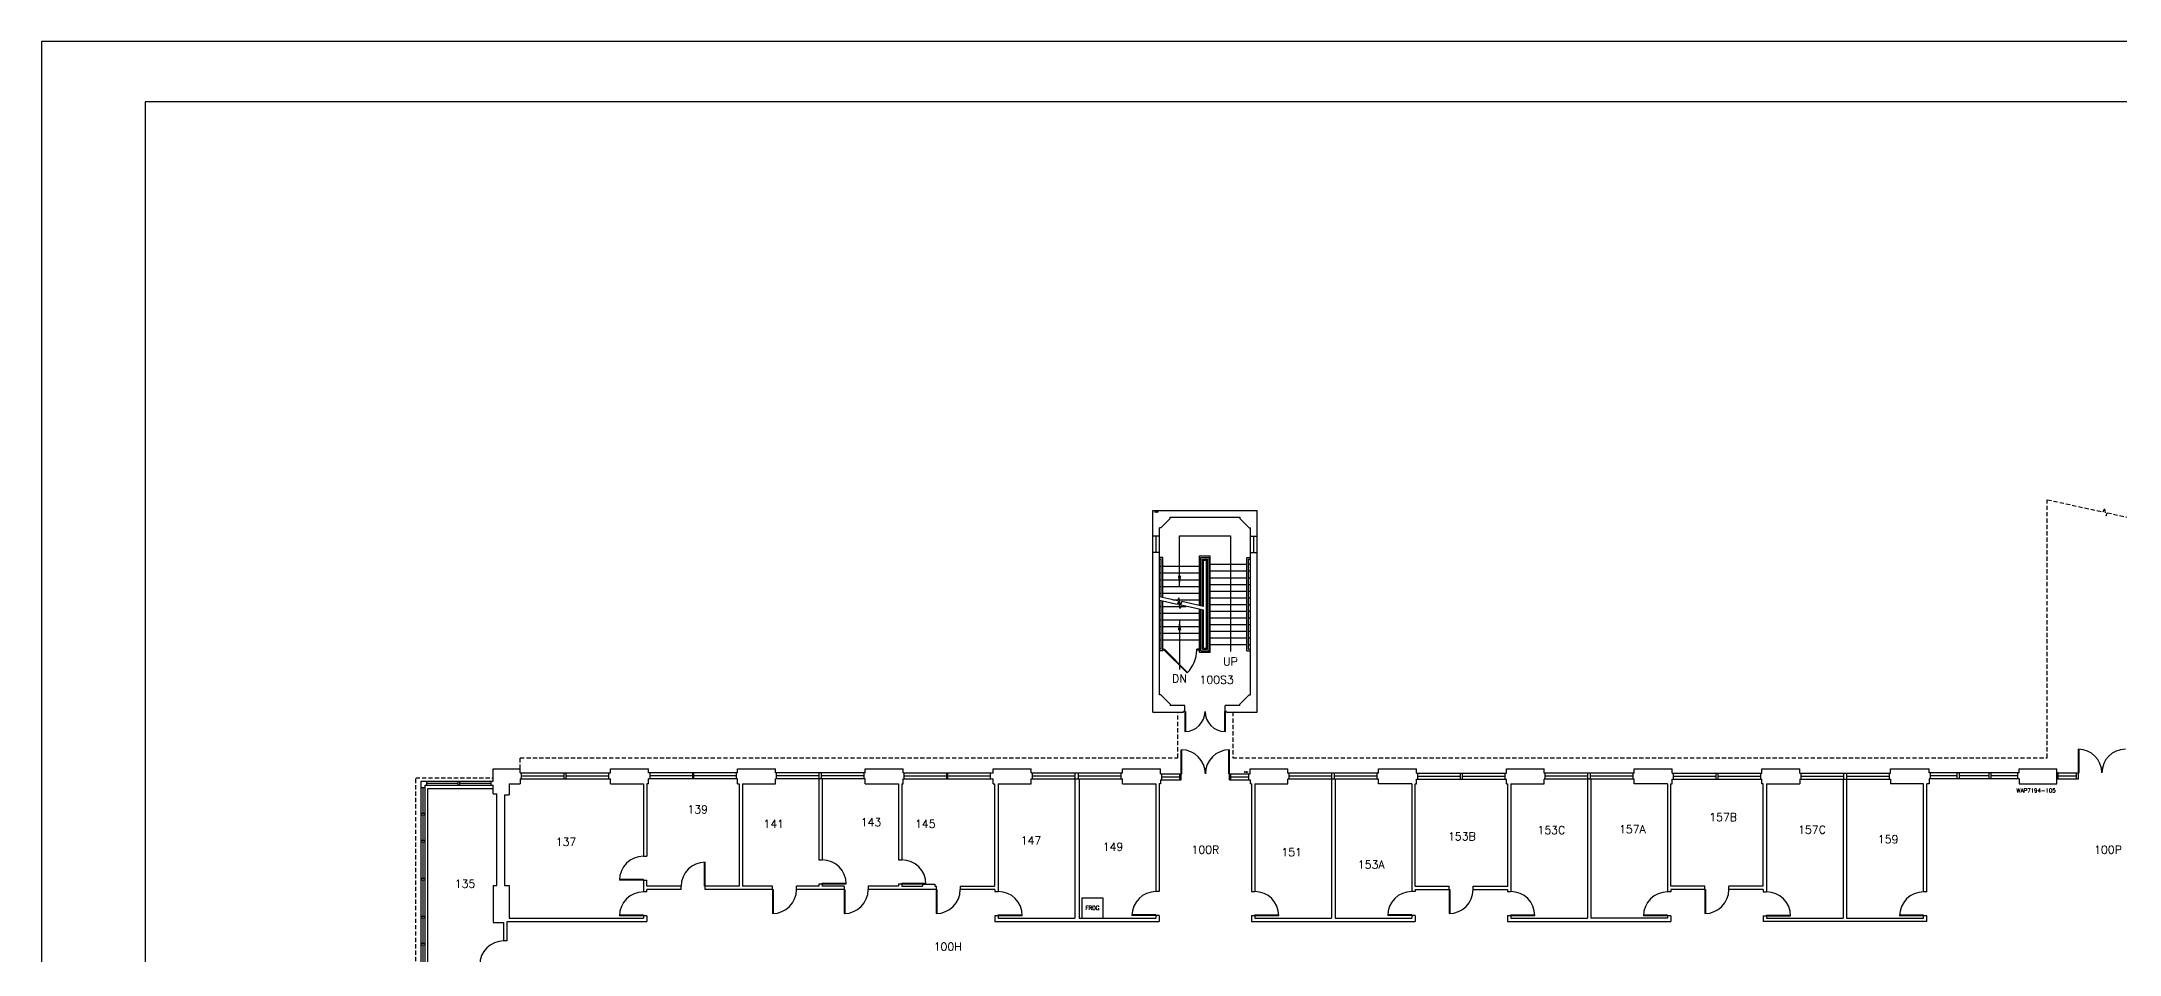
# Model space of a CAD drawing. Header units: inches. Extents: x -10292 to -5324, y 13582 to 17307.
# Drawn here: x -10292 to -7176, y 15939 to 17307 of the extents above; entities that cross this region are included whole.
import ezdxf
from ezdxf.enums import TextEntityAlignment as Align

# ---------------------------------------------------------------- set-up
doc = ezdxf.new("R2010")
doc.units = ezdxf.units.IN
doc.header["$MEASUREMENT"] = 0
doc.linetypes.add('HIDDEN', pattern=[9.525, 6.35, -3.175])
for name, color, linetype in [('A-ANNO-MTLB', 7, 'Continuous'), ('A-AREA-IDEN', 7, 'Continuous'), ('A-DOOR', 3, 'Continuous'), ('A-EQPM', 9, 'Continuous'), ('A-FLOR-HRAL', 4, 'Continuous'), ('A-FLOR-OVHD', 2, 'HIDDEN'), ('A-FLOR-STRS', 9, 'Continuous'), ('A-GLAZ', 5, 'Continuous'), ('A-WALL-FULL', 7, 'Continuous'), ('A-WALL-PRHT', 8, 'Continuous'), ('T-WIFI-WAPS', 8, 'Continuous')]:
    doc.layers.add(name, color=color, linetype=linetype)
doc.styles.get("Standard").update_dxf_attribs({"font": 'romans.shx', "height": 12})
doc.dimstyles.get("Standard").update_dxf_attribs({"dimtxt": 0.18, "dimasz": 0.18, "dimexe": 0.18, "dimexo": 0.0625, "dimgap": 0.09, "dimtad": 0, "dimtih": 1, "dimtoh": 1, "dimdec": 4, "dimzin": 0, "dimdsep": 46, "dimtxsty": 'Standard', "dimcen": 0.09, "dimadec": 0, "dimazin": 0, "dimtfac": 1, "dimtdec": 4, "dimtofl": 0, "dimtmove": 0, "dimatfit": 3, "dimfxl": 0, "dimtolj": 1, "dimtzin": 0, "dimarcsym": 0})

# ---------------------------------------------------------------- blocks, each defined once
blk = doc.blocks.new('A-ANNO-MTLB')
at = {"layer": 'A-ANNO-MTLB'}
for points in [[(5460.6, 4095.5), (0, 4095.5), (0, 0), (5460.6, 0)], [(170.6, 99.5), (5375.3, 99.5), (5375.3, 3995.9), (170.6, 3995.9)]]:
    blk.add_lwpolyline(points, close=True, dxfattribs=at)
for tag, height, p in [('SYSTEM', 56.9, (5218.6, 3186.2)), ('ADDRESS', 28.4, (5336.8, 3182.1)), ('SCALE', 28.4, (5250.6, 2258.1)), ('DATE', 28.4, (5337.2, 2251.5)), ('BLDG_ID', 28.4, (5342.9, 1750.3)), ('BLDG_NAME', 56.9, (5221.1, 1198.2)), ('FLOOR_ID', 28.4, (5342.9, 1187)), ('FLOOR_NAME', 28.4, (5338, 698.6))]:
    blk.add_attdef(tag, text='', height=height, rotation=90, dxfattribs=at).set_placement(p, align=Align.MIDDLE_CENTER)
blk.add_attdef('NUMBER', text='', height=51.8, dxfattribs=at).set_placement((5264.6, 215.3), align=Align.MIDDLE_CENTER)

msp = doc.modelspace()

# ---------------------------------------------------------------- linework, layer by layer
at = {"layer": 'A-DOOR'}
for p, q in [((-8577.3, 16303.3), (-8577.3, 16273.3)), ((-8577.3, 16303.3), (-8576.3, 16303.3)), ((-8576.3, 16303.3), (-8576.3, 16273.3)), ((-8517.3, 16303.3), (-8518.3, 16303.3)), ((-8518.3, 16303.3), (-8518.3, 16273.3)), ((-8517.3, 16303.3), (-8517.3, 16273.3)), ((-8582.8, 16209.8), (-8582.8, 16245.8)), ((-8581.8, 16209.8), (-8581.8, 16245.8)), ((-8511.8, 16209.8), (-8511.8, 16245.8)), ((-8510.8, 16209.8), (-8510.8, 16245.8)), ((-7237.8, 16211.3), (-7237.8, 16246.6)), ((-7236.8, 16211.3), (-7236.8, 16246.6)), ((-8582.8, 16209.8), (-8581.8, 16209.8)), ((-8510.8, 16209.8), (-8511.8, 16209.8)), ((-7237.8, 16211.3), (-7236.8, 16211.3)), ((-9297.8, 16041.3), (-9297.8, 16077.3)), ((-9296.8, 16041.3), (-9296.8, 16077.3)), ((-9389.3, 16051.3), (-9425.3, 16051.3)), ((-9389.3, 16050.3), (-9425.3, 16050.3)), ((-9389.3, 16050.3), (-9389.3, 16051.3)), ((-9121.3, 16044.8), (-9121.3, 16045.8)), ((-9121.3, 16045.8), (-9085.3, 16045.8)), ((-9001.8, 16044.8), (-9001.8, 16045.8)), ((-9001.8, 16045.8), (-8965.8, 16045.8)), ((-9296.8, 16041.3), (-9297.8, 16041.3)), ((-9195.8, 16036.3), (-9195.8, 16000.3)), ((-9195.8, 16036.3), (-9194.8, 16036.3)), ((-9194.8, 16036.3), (-9194.8, 16000.3)), ((-9121.3, 16044.8), (-9085.3, 16044.8)), ((-9088.3, 16036.3), (-9088.3, 16000.3)), ((-9088.3, 16036.3), (-9087.3, 16036.3)), ((-9087.3, 16036.3), (-9087.3, 16000.3)), ((-9001.8, 16044.8), (-8965.8, 16044.8)), ((-8950.3, 16036.3), (-8950.3, 16000.3)), ((-8950.3, 16036.3), (-8949.3, 16036.3)), ((-8949.3, 16036.3), (-8949.3, 16000.3)), ((-8181.3, 16036.3), (-8181.3, 16000.3)), ((-8181.3, 16036.3), (-8180.3, 16036.3)), ((-8180.3, 16036.3), (-8180.3, 16000.3)), ((-7797.8, 16036.3), (-7797.8, 16000.3)), ((-7797.8, 16036.3), (-7796.8, 16036.3)), ((-7796.8, 16036.3), (-7796.8, 16000.3)), ((-9389.3, 15997.8), (-9425.3, 15997.8)), ((-9389.3, 15996.8), (-9425.3, 15996.8)), ((-9389.3, 15996.8), (-9389.3, 15997.8)), ((-8857.3, 15997.3), (-8857.3, 15998.3)), ((-8857.3, 15998.3), (-8821.3, 15998.3)), ((-8857.3, 15997.3), (-8821.3, 15997.3)), ((-8620.8, 15998.3), (-8656.8, 15998.3)), ((-8620.8, 15997.3), (-8656.8, 15997.3)), ((-8620.8, 15997.3), (-8620.8, 15998.3)), ((-8472.8, 15997.3), (-8472.8, 15998.3)), ((-8472.8, 15998.3), (-8436.8, 15998.3)), ((-8472.8, 15997.3), (-8436.8, 15997.3)), ((-8237.3, 15998.3), (-8273.3, 15998.3)), ((-8237.3, 15997.3), (-8273.3, 15997.3)), ((-8237.3, 15997.3), (-8237.3, 15998.3)), ((-8088.8, 15997.3), (-8088.8, 15998.3)), ((-8088.8, 15998.3), (-8052.8, 15998.3)), ((-8088.8, 15997.3), (-8052.8, 15997.3)), ((-7853.8, 15997.8), (-7889.8, 15997.8)), ((-7853.8, 15996.8), (-7889.8, 15996.8)), ((-7853.8, 15996.8), (-7853.8, 15997.8)), ((-7705.3, 15996.8), (-7705.3, 15997.8)), ((-7705.3, 15997.8), (-7669.3, 15997.8)), ((-7705.3, 15996.8), (-7669.3, 15996.8)), ((-7469.8, 15997.8), (-7505.8, 15997.8)), ((-7469.8, 15996.8), (-7505.8, 15996.8)), ((-7469.8, 15996.8), (-7469.8, 15997.8))]:
    msp.add_line(p, q, dxfattribs=at)
for centre, radius, start, end in [((-8577.3, 16303.3), 30, 270, 0), ((-8517.3, 16303.3), 30, 180, 270), ((-8582.8, 16209.8), 36, 0, 90), ((-8510.8, 16209.8), 36, 90, 180), ((-7237.8, 16211.3), 35.2, 0, 90), ((-7167.3, 16211.3), 35.2, 90, 180), ((-9389.3, 16050.3), 36, 90, 180), ((-9296.8, 16041.3), 36, 90, 180), ((-9121.3, 16044.8), 36, 0, 90), ((-9001.8, 16044.8), 36, 0, 90), ((-9389.3, 15996.8), 36, 90, 180), ((-9195.8, 16036.3), 36, 270, 0), ((-9088.3, 16036.3), 36, 270, 0), ((-8950.3, 16036.3), 36, 270, 0), ((-8857.3, 15997.3), 36, 0, 90), ((-8620.8, 15997.3), 36, 90, 180), ((-8472.8, 15997.3), 36, 0, 90), ((-8237.3, 15997.3), 36, 90, 180), ((-8181.3, 16036.3), 36, 270, 0), ((-8088.8, 15997.3), 36, 0, 90), ((-7853.8, 15996.8), 36, 90, 180), ((-7797.8, 16036.3), 36, 270, 0), ((-7705.3, 15996.8), 36, 0, 90), ((-7469.8, 15996.8), 36, 90, 180), ((-9598.8, 15923.3), 36, 90, 180)]:
    msp.add_arc(centre, radius, start, end, dxfattribs=at)
at = {"layer": 'A-EQPM'}
for p, q in [((-8731.8, 16023.8), (-8700.3, 16023.8)), ((-8731.8, 16023.8), (-8731.8, 15993.3)), ((-8700.3, 16023.8), (-8700.3, 15993.3))]:
    msp.add_line(p, q, dxfattribs=at)
at = {"layer": 'A-FLOR-HRAL'}
for p, q in [((-8610.3, 16533.8), (-8615.3, 16533.8)), ((-8612.8, 16531.3), (-8615.3, 16531.3)), ((-8612.8, 16474.6), (-8612.8, 16531.3)), ((-8610.3, 16474), (-8610.3, 16533.8)), ((-8553.8, 16533.8), (-8541.3, 16533.8)), ((-8553.8, 16461.7), (-8553.8, 16533.8)), ((-8551.3, 16531.3), (-8543.8, 16531.3)), ((-8551.3, 16461.1), (-8551.3, 16531.3)), ((-8543.8, 16396.8), (-8543.8, 16531.3)), ((-8541.3, 16394.3), (-8541.3, 16533.8)), ((-8484.4, 16394.3), (-8484.4, 16533.8)), ((-8484.4, 16533.8), (-8479.4, 16533.8)), ((-8481.9, 16396.8), (-8481.9, 16531.3)), ((-8481.9, 16531.3), (-8479.4, 16531.3)), ((-8612.8, 16396.8), (-8612.8, 16469)), ((-8610.3, 16394.3), (-8610.3, 16468.4)), ((-8553.8, 16394.3), (-8553.8, 16456.1)), ((-8551.3, 16396.8), (-8551.3, 16455.5)), ((-8612.8, 16396.8), (-8615.3, 16396.8)), ((-8610.3, 16394.3), (-8615.3, 16394.3)), ((-8608.3, 16396.8), (-8610.3, 16396.8)), ((-8608.3, 16395.3), (-8610.3, 16395.3)), ((-8608.3, 16395.3), (-8608.3, 16396.8)), ((-8608.3, 16395.3), (-8607.6, 16396)), ((-8608.3, 16395.3), (-8574, 16361)), ((-8607.6, 16396), (-8573.3, 16361.7)), ((-8553.8, 16396.8), (-8559.8, 16396.8)), ((-8559.8, 16395.3), (-8559.8, 16396.8)), ((-8553.8, 16395.3), (-8559.8, 16395.3)), ((-8553.8, 16394.3), (-8541.3, 16394.3)), ((-8551.3, 16396.8), (-8543.8, 16396.8)), ((-8484.4, 16394.3), (-8479.4, 16394.3)), ((-8481.9, 16396.8), (-8479.4, 16396.8))]:
    msp.add_line(p, q, dxfattribs=at)
msp.add_arc((-8608.3, 16395.3), 48.5, 315, 0, dxfattribs=at)
at = {"layer": 'A-FLOR-OVHD', "lineweight": 30}
for points in [[(-8505.8, 16302.3), (-8505.8, 16233.8), (-7284.3, 16233.8), (-7284.3, 16620.7)], [(-9574.3, 16217.3), (-9574.3, 16233.8), (-8587.8, 16233.8), (-8587.8, 16302.3)], [(-9730.8, 14739.3), (-9730.8, 15026.8), (-9740.8, 15026.8), (-9740.8, 15041.3), (-9730.8, 15041.3), (-9730.8, 15418.3), (-9740.8, 15418.3), (-9740.8, 15432.8), (-9730.8, 15432.8), (-9730.8, 15809.8), (-9740.8, 15809.8), (-9740.8, 15824.3), (-9730.8, 15824.3), (-9730.8, 16203.8), (-9616.3, 16203.8)]]:
    msp.add_lwpolyline(points, dxfattribs=at)
at = {"layer": 'A-FLOR-OVHD'}
msp.add_lwpolyline([(-7284.3, 16620.7), (-7200.6, 16602.4), (-7198.8, 16607), (-7196.3, 16596.5), (-7194.5, 16601.1), (-7110.8, 16582.8)], dxfattribs=at)
at = {"layer": 'A-FLOR-STRS'}
for p, q in [((-8615.3, 16520.8), (-8612.8, 16520.8)), ((-8610.3, 16520.8), (-8555.8, 16520.8)), ((-8555.8, 16536.3), (-8539.8, 16536.3)), ((-8555.8, 16462.1), (-8555.8, 16536.3)), ((-8549.8, 16529.8), (-8545.3, 16529.8)), ((-8549.8, 16460.8), (-8549.8, 16529.8)), ((-8545.3, 16398.3), (-8545.3, 16529.8)), ((-8539.8, 16391.8), (-8539.8, 16536.3)), ((-8539.3, 16523.8), (-8484.4, 16523.8)), ((-8539.3, 16513.8), (-8484.4, 16513.8)), ((-8481.9, 16523.8), (-8479.3, 16523.8)), ((-8481.9, 16513.8), (-8479.3, 16513.8)), ((-8615.3, 16510.8), (-8612.8, 16510.8)), ((-8615.3, 16500.8), (-8612.8, 16500.8)), ((-8615.3, 16490.8), (-8612.8, 16490.8)), ((-8610.3, 16510.8), (-8555.8, 16510.8)), ((-8610.3, 16500.8), (-8555.8, 16500.8)), ((-8610.3, 16490.8), (-8555.8, 16490.8)), ((-8539.3, 16503.8), (-8484.4, 16503.8)), ((-8539.3, 16493.8), (-8484.4, 16493.8)), ((-8539.3, 16483.8), (-8484.4, 16483.8)), ((-8481.9, 16503.8), (-8479.3, 16503.8)), ((-8481.9, 16493.8), (-8479.3, 16493.8)), ((-8481.9, 16483.8), (-8479.3, 16483.8)), ((-8615.3, 16480.8), (-8612.8, 16480.8)), ((-8615.3, 16460.8), (-8612.8, 16460.8)), ((-8615.3, 16450.8), (-8612.8, 16450.8)), ((-8610.3, 16480.8), (-8555.8, 16480.8)), ((-8610.3, 16460.8), (-8585.3, 16460.8)), ((-8610.3, 16450.8), (-8555.8, 16450.8)), ((-8595.6, 16470.8), (-8587.7, 16470.8)), ((-8585.8, 16470.8), (-8555.8, 16470.8)), ((-8583.4, 16460.8), (-8575.5, 16460.8)), ((-8555.8, 16396.8), (-8555.8, 16456.5)), ((-8549.8, 16398.3), (-8549.8, 16455.2)), ((-8539.3, 16473.8), (-8484.4, 16473.8)), ((-8539.3, 16463.8), (-8484.4, 16463.8)), ((-8539.3, 16453.8), (-8484.4, 16453.8)), ((-8481.9, 16473.8), (-8479.3, 16473.8)), ((-8481.9, 16463.8), (-8479.3, 16463.8)), ((-8481.9, 16453.8), (-8479.3, 16453.8)), ((-8615.3, 16440.8), (-8612.8, 16440.8)), ((-8615.3, 16430.8), (-8612.8, 16430.8)), ((-8615.3, 16420.8), (-8612.8, 16420.8)), ((-8610.3, 16440.8), (-8555.8, 16440.8)), ((-8610.3, 16430.8), (-8555.8, 16430.8)), ((-8610.3, 16420.8), (-8555.8, 16420.8)), ((-8539.3, 16443.8), (-8484.4, 16443.8)), ((-8539.3, 16433.8), (-8484.4, 16433.8)), ((-8539.3, 16423.8), (-8484.4, 16423.8)), ((-8481.9, 16443.8), (-8479.3, 16443.8)), ((-8481.9, 16433.8), (-8479.3, 16433.8)), ((-8481.9, 16423.8), (-8479.3, 16423.8)), ((-8615.3, 16410.8), (-8612.8, 16410.8)), ((-8610.3, 16410.8), (-8555.8, 16410.8)), ((-8555.8, 16391.8), (-8555.8, 16395.3)), ((-8539.8, 16391.8), (-8555.8, 16391.8)), ((-8549.8, 16398.3), (-8545.3, 16398.3)), ((-8539.3, 16413.8), (-8484.4, 16413.8)), ((-8539.3, 16403.8), (-8484.4, 16403.8)), ((-8481.9, 16413.8), (-8479.3, 16413.8)), ((-8481.9, 16403.8), (-8479.3, 16403.8))]:
    msp.add_line(p, q, dxfattribs=at)
for points in [[(-8549.8, 16460.8), (-8582.2, 16467.9), (-8584, 16463.3), (-8586.5, 16473.8), (-8588.3, 16469.2), (-8615.3, 16475.1)], [(-8549.8, 16455.2), (-8582.8, 16462.4), (-8584.6, 16457.8), (-8587, 16468.3), (-8588.8, 16463.7), (-8615.3, 16469.5)]]:
    msp.add_lwpolyline(points, dxfattribs=at)
at = {"layer": 'A-GLAZ'}
for p, q in [((-8625.3, 16541.3), (-8625.3, 16565.8)), ((-8620.3, 16541.3), (-8620.3, 16565.8)), ((-8615.3, 16541.3), (-8615.3, 16565.8)), ((-8479.3, 16541.3), (-8479.3, 16565.8)), ((-8474.3, 16541.3), (-8474.3, 16565.8)), ((-8469.3, 16541.3), (-8469.3, 16565.8)), ((-9572.3, 16211.3), (-9508.3, 16211.3)), ((-9572.3, 16206.8), (-9508.3, 16206.8)), ((-9572.3, 16202.3), (-9508.3, 16202.3)), ((-9505.3, 16211.3), (-9441.3, 16211.3)), ((-9505.3, 16206.8), (-9441.3, 16206.8)), ((-9505.3, 16202.3), (-9441.3, 16202.3)), ((-9315.3, 16211.3), (-9379.3, 16211.3)), ((-9315.3, 16206.8), (-9379.3, 16206.8)), ((-9315.3, 16202.3), (-9379.3, 16202.3)), ((-9249.8, 16211.3), (-9313.8, 16211.3)), ((-9249.8, 16206.8), (-9313.8, 16206.8)), ((-9249.8, 16202.3), (-9313.8, 16202.3)), ((-9125.8, 16211.3), (-9189.8, 16211.3)), ((-9125.8, 16206.8), (-9189.8, 16206.8)), ((-9125.8, 16202.3), (-9189.8, 16202.3)), ((-9058.3, 16211.3), (-9122.3, 16211.3)), ((-9058.3, 16206.8), (-9122.3, 16206.8)), ((-9058.3, 16202.3), (-9122.3, 16202.3)), ((-8998.3, 16211.3), (-8934.3, 16211.3)), ((-8998.3, 16206.8), (-8934.3, 16206.8)), ((-8998.3, 16202.3), (-8934.3, 16202.3)), ((-8932.8, 16211.3), (-8868.8, 16211.3)), ((-8932.8, 16206.8), (-8868.8, 16206.8)), ((-8932.8, 16202.3), (-8868.8, 16202.3)), ((-8805.8, 16211.3), (-8741.8, 16211.3)), ((-8805.8, 16206.8), (-8741.8, 16206.8)), ((-8805.8, 16202.3), (-8741.8, 16202.3)), ((-8736.8, 16211.3), (-8672.8, 16211.3)), ((-8736.8, 16206.8), (-8672.8, 16206.8)), ((-8736.8, 16202.3), (-8672.8, 16202.3)), ((-8611.8, 16209.8), (-8584.8, 16209.8)), ((-8611.8, 16205.3), (-8584.8, 16205.3)), ((-8508.8, 16209.8), (-8481.8, 16209.8)), ((-8508.8, 16205.3), (-8481.8, 16205.3)), ((-8357.3, 16210.8), (-8421.3, 16210.8)), ((-8357.3, 16206.3), (-8421.3, 16206.3)), ((-8357.3, 16201.8), (-8421.3, 16201.8)), ((-8289.3, 16210.8), (-8353.3, 16210.8)), ((-8289.3, 16206.3), (-8353.3, 16206.3)), ((-8289.3, 16201.8), (-8353.3, 16201.8)), ((-8228.3, 16210.8), (-8164.3, 16210.8)), ((-8228.3, 16206.3), (-8164.3, 16206.3)), ((-8228.3, 16201.8), (-8164.3, 16201.8)), ((-8161.3, 16210.8), (-8097.3, 16210.8)), ((-8161.3, 16206.3), (-8097.3, 16206.3)), ((-8161.3, 16201.8), (-8097.3, 16201.8)), ((-7973.3, 16210.8), (-8037.3, 16210.8)), ((-7973.3, 16206.3), (-8037.3, 16206.3)), ((-7973.3, 16201.8), (-8037.3, 16201.8)), ((-7905.3, 16210.8), (-7969.3, 16210.8)), ((-7905.3, 16206.3), (-7969.3, 16206.3)), ((-7905.3, 16201.8), (-7969.3, 16201.8)), ((-7844.8, 16210.8), (-7780.8, 16210.8)), ((-7844.8, 16206.3), (-7780.8, 16206.3)), ((-7844.8, 16201.8), (-7780.8, 16201.8)), ((-7777.8, 16210.8), (-7713.8, 16210.8)), ((-7777.8, 16206.3), (-7713.8, 16206.3)), ((-7777.8, 16201.8), (-7713.8, 16201.8)), ((-7653.3, 16210.8), (-7589.3, 16210.8)), ((-7653.3, 16206.3), (-7589.3, 16206.3)), ((-7653.3, 16201.8), (-7589.3, 16201.8)), ((-7584.8, 16210.8), (-7520.8, 16210.8)), ((-7584.8, 16206.3), (-7520.8, 16206.3)), ((-7584.8, 16201.8), (-7520.8, 16201.8)), ((-7419.3, 16211.3), (-7459.3, 16211.3)), ((-7419.3, 16206.8), (-7459.3, 16206.8)), ((-7419.3, 16202.3), (-7459.3, 16202.3)), ((-7371.3, 16211.3), (-7415.8, 16211.3)), ((-7371.3, 16206.8), (-7415.8, 16206.8)), ((-7371.3, 16202.3), (-7415.8, 16202.3)), ((-7328.3, 16211.3), (-7368.3, 16211.3)), ((-7328.3, 16206.8), (-7368.3, 16206.8)), ((-7328.3, 16202.3), (-7368.3, 16202.3)), ((-7267.8, 16211.3), (-7240.8, 16211.3)), ((-7267.8, 16206.8), (-7240.8, 16206.8)), ((-7267.8, 16202.3), (-7240.8, 16202.3)), ((-9722.8, 16150.3), (-9722.8, 16188.8)), ((-9719.8, 16150.3), (-9719.8, 16188.8)), ((-9716.8, 16150.3), (-9716.8, 16188.8)), ((-9714.3, 16198.8), (-9667.3, 16198.8)), ((-9714.3, 16195.8), (-9667.3, 16195.8)), ((-9714.3, 16192.8), (-9667.3, 16192.8)), ((-9664.8, 16198.8), (-9617.8, 16198.8)), ((-9664.8, 16195.8), (-9617.8, 16195.8)), ((-9664.8, 16192.8), (-9617.8, 16192.8)), ((-8611.8, 16200.8), (-8584.8, 16200.8)), ((-8508.8, 16200.8), (-8481.8, 16200.8)), ((-9722.8, 16109.8), (-9722.8, 16147.8)), ((-9719.8, 16109.8), (-9719.8, 16147.8)), ((-9716.8, 16109.8), (-9716.8, 16147.8)), ((-9722.8, 16052.8), (-9722.8, 16107.3)), ((-9719.8, 16052.8), (-9719.8, 16107.3)), ((-9716.8, 16052.8), (-9716.8, 16107.3)), ((-9722.8, 15995.8), (-9722.8, 16050.3)), ((-9719.8, 15995.8), (-9719.8, 16050.3)), ((-9716.8, 15995.8), (-9716.8, 16050.3)), ((-9722.8, 15955.3), (-9722.8, 15993.3)), ((-9719.8, 15955.3), (-9719.8, 15993.3)), ((-9716.8, 15955.3), (-9716.8, 15993.3)), ((-9722.8, 15914.8), (-9722.8, 15952.8)), ((-9719.8, 15914.8), (-9719.8, 15952.8)), ((-9716.8, 15914.8), (-9716.8, 15952.8))]:
    msp.add_line(p, q, dxfattribs=at)
at = {"layer": 'A-WALL-FULL'}
for p, q in [((-8625.3, 16604.3), (-8469.3, 16604.3)), ((-8625.3, 16565.8), (-8625.3, 16604.3)), ((-8613.3, 16578.3), (-8615.3, 16578.3)), ((-8615.3, 16565.8), (-8615.3, 16578.3)), ((-8613.3, 16578.3), (-8599.3, 16592.3)), ((-8599.3, 16594.3), (-8495.3, 16594.3)), ((-8599.3, 16592.3), (-8599.3, 16594.3)), ((-8495.3, 16594.3), (-8495.3, 16592.3)), ((-8481.3, 16578.3), (-8495.3, 16592.3)), ((-8481.3, 16578.3), (-8479.3, 16578.3)), ((-8479.3, 16565.8), (-8479.3, 16578.3)), ((-8469.3, 16565.8), (-8469.3, 16604.3)), ((-8615.3, 16565.8), (-8625.3, 16565.8)), ((-8479.3, 16565.8), (-8469.3, 16565.8)), ((-8625.3, 16302.3), (-8625.3, 16541.3)), ((-8615.3, 16541.3), (-8625.3, 16541.3)), ((-8615.3, 16328.3), (-8615.3, 16541.3)), ((-8479.3, 16328.3), (-8479.3, 16541.3)), ((-8479.3, 16541.3), (-8469.3, 16541.3)), ((-8469.3, 16302.3), (-8469.3, 16541.3)), ((-8613.3, 16328.3), (-8615.3, 16328.3)), ((-8613.3, 16328.3), (-8599.3, 16314.3)), ((-8481.3, 16328.3), (-8495.3, 16314.3)), ((-8481.3, 16328.3), (-8479.3, 16328.3)), ((-8625.3, 16302.3), (-8579.3, 16302.3)), ((-8599.3, 16314.3), (-8599.3, 16312.3)), ((-8577.3, 16312.3), (-8599.3, 16312.3)), ((-8579.3, 16302.3), (-8579.3, 16303.3)), ((-8577.3, 16303.3), (-8579.3, 16303.3)), ((-8577.3, 16303.3), (-8577.3, 16312.3)), ((-8495.3, 16312.3), (-8517.3, 16312.3)), ((-8517.3, 16303.3), (-8517.3, 16312.3)), ((-8515.3, 16303.3), (-8517.3, 16303.3)), ((-8515.3, 16302.3), (-8515.3, 16303.3)), ((-8515.3, 16302.3), (-8469.3, 16302.3)), ((-8495.3, 16312.3), (-8495.3, 16314.3)), ((-9614.8, 16217.3), (-9574.3, 16217.3)), ((-9614.8, 16198.8), (-9614.8, 16217.3)), ((-9574.3, 16211.3), (-9574.3, 16217.3)), ((-9574.3, 16211.3), (-9572.3, 16211.3)), ((-9574.3, 16202.3), (-9574.3, 16194.8)), ((-9574.3, 16202.3), (-9572.3, 16202.3)), ((-9572.3, 16202.3), (-9572.3, 16211.3)), ((-9508.3, 16202.3), (-9508.3, 16211.3)), ((-9508.3, 16211.3), (-9505.3, 16211.3)), ((-9508.3, 16202.3), (-9505.3, 16202.3)), ((-9505.3, 16202.3), (-9505.3, 16211.3)), ((-9441.3, 16211.3), (-9438.8, 16211.3)), ((-9441.3, 16202.3), (-9441.3, 16211.3)), ((-9441.3, 16202.3), (-9438.8, 16202.3)), ((-9438.8, 16211.3), (-9438.8, 16217.3)), ((-9438.8, 16217.3), (-9381.8, 16217.3)), ((-9438.8, 16194.8), (-9438.8, 16202.3)), ((-9381.8, 16211.3), (-9381.8, 16217.3)), ((-9379.3, 16211.3), (-9381.8, 16211.3)), ((-9381.8, 16194.8), (-9381.8, 16202.3)), ((-9379.3, 16202.3), (-9381.8, 16202.3)), ((-9379.3, 16202.3), (-9379.3, 16211.3)), ((-9313.8, 16211.3), (-9315.3, 16211.3)), ((-9315.3, 16202.3), (-9315.3, 16211.3)), ((-9313.8, 16202.3), (-9315.3, 16202.3)), ((-9313.8, 16202.3), (-9313.8, 16211.3)), ((-9248.3, 16211.3), (-9249.8, 16211.3)), ((-9249.8, 16202.3), (-9249.8, 16211.3)), ((-9248.3, 16202.3), (-9249.8, 16202.3)), ((-9248.3, 16211.3), (-9248.3, 16217.3)), ((-9248.3, 16217.3), (-9191.3, 16217.3)), ((-9248.3, 16194.8), (-9248.3, 16202.3)), ((-9191.3, 16211.3), (-9191.3, 16217.3)), ((-9189.8, 16211.3), (-9191.3, 16211.3)), ((-9191.3, 16194.8), (-9191.3, 16202.3)), ((-9189.8, 16202.3), (-9191.3, 16202.3)), ((-9189.8, 16202.3), (-9189.8, 16211.3)), ((-9126.3, 16202.3), (-9126.3, 16080.8)), ((-9125.8, 16202.3), (-9125.8, 16211.3)), ((-9122.3, 16211.3), (-9125.8, 16211.3)), ((-9122.3, 16202.3), (-9125.8, 16202.3)), ((-9122.3, 16202.3), (-9122.3, 16211.3)), ((-9121.3, 16202.3), (-9121.3, 16080.8)), ((-9056.8, 16211.3), (-9058.3, 16211.3)), ((-9058.3, 16202.3), (-9058.3, 16211.3)), ((-9056.8, 16202.3), (-9058.3, 16202.3)), ((-9056.8, 16211.3), (-9056.8, 16217.3)), ((-9056.8, 16217.3), (-8999.8, 16217.3)), ((-9056.8, 16194.8), (-9056.8, 16202.3)), ((-8999.8, 16211.3), (-8999.8, 16217.3)), ((-8999.8, 16211.3), (-8998.3, 16211.3)), ((-8999.8, 16194.8), (-8999.8, 16202.3)), ((-8999.8, 16202.3), (-8998.3, 16202.3)), ((-8998.3, 16202.3), (-8998.3, 16211.3)), ((-8934.3, 16202.3), (-8934.3, 16211.3)), ((-8934.3, 16211.3), (-8932.8, 16211.3)), ((-8934.3, 16202.3), (-8932.8, 16202.3)), ((-8932.8, 16202.3), (-8932.8, 16211.3)), ((-8868.8, 16211.3), (-8864.8, 16211.3)), ((-8868.8, 16202.3), (-8868.8, 16211.3)), ((-8868.8, 16202.3), (-8864.8, 16202.3)), ((-8864.8, 16211.3), (-8864.8, 16217.3)), ((-8864.8, 16217.3), (-8807.8, 16217.3)), ((-8864.8, 16194.8), (-8864.8, 16202.3)), ((-8807.8, 16211.3), (-8807.8, 16217.3)), ((-8807.8, 16211.3), (-8805.8, 16211.3)), ((-8807.8, 16194.8), (-8807.8, 16202.3)), ((-8807.8, 16202.3), (-8805.8, 16202.3)), ((-8805.8, 16202.3), (-8805.8, 16211.3)), ((-8742.3, 16202.3), (-8742.3, 15993.3)), ((-8741.8, 16202.3), (-8741.8, 16211.3)), ((-8741.8, 16211.3), (-8736.8, 16211.3)), ((-8741.8, 16202.3), (-8736.8, 16202.3)), ((-8736.8, 16202.3), (-8736.8, 16211.3)), ((-8735.8, 16202.3), (-8735.8, 15993.3)), ((-8672.8, 16211.3), (-8670.8, 16211.3)), ((-8672.8, 16202.3), (-8672.8, 16211.3)), ((-8672.8, 16202.3), (-8670.8, 16202.3)), ((-8670.8, 16211.3), (-8670.8, 16217.3)), ((-8670.8, 16217.3), (-8613.8, 16217.3)), ((-8670.8, 16194.8), (-8670.8, 16202.3)), ((-8613.8, 16209.8), (-8613.8, 16217.3)), ((-8613.8, 16209.8), (-8607.8, 16209.8)), ((-8611.8, 16200.8), (-8611.8, 16209.8)), ((-8584.8, 16209.8), (-8582.8, 16209.8)), ((-8584.8, 16200.8), (-8584.8, 16209.8)), ((-8582.8, 16200.8), (-8582.8, 16209.8)), ((-8510.8, 16209.8), (-8508.8, 16209.8)), ((-8510.8, 16200.8), (-8510.8, 16209.8)), ((-8508.8, 16200.8), (-8508.8, 16209.8)), ((-8481.8, 16209.8), (-8479.8, 16209.8)), ((-8481.8, 16200.8), (-8481.8, 16209.8)), ((-8479.8, 16209.8), (-8479.8, 16217.3)), ((-8479.8, 16217.3), (-8423.3, 16217.3)), ((-8423.3, 16210.8), (-8423.3, 16217.3)), ((-8421.3, 16210.8), (-8423.3, 16210.8)), ((-8423.3, 16194.8), (-8423.3, 16201.8)), ((-8421.3, 16201.8), (-8423.3, 16201.8)), ((-8421.3, 16201.8), (-8421.3, 16210.8)), ((-8357.8, 16201.8), (-8357.8, 15993.3)), ((-8357.3, 16201.8), (-8357.3, 16210.8)), ((-8353.3, 16210.8), (-8357.3, 16210.8)), ((-8353.3, 16201.8), (-8357.3, 16201.8)), ((-8353.3, 16201.8), (-8353.3, 16210.8)), ((-8352.3, 16201.8), (-8352.3, 15993.3)), ((-8287.3, 16210.8), (-8289.3, 16210.8)), ((-8289.3, 16201.8), (-8289.3, 16210.8)), ((-8287.3, 16201.8), (-8289.3, 16201.8)), ((-8287.3, 16210.8), (-8287.3, 16217.3)), ((-8287.3, 16217.3), (-8230.3, 16217.3)), ((-8287.3, 16194.8), (-8287.3, 16201.8)), ((-8230.3, 16210.8), (-8230.3, 16217.3)), ((-8230.3, 16210.8), (-8228.3, 16210.8)), ((-8230.3, 16194.8), (-8230.3, 16201.8)), ((-8230.3, 16201.8), (-8228.3, 16201.8)), ((-8228.3, 16201.8), (-8228.3, 16210.8)), ((-8164.3, 16210.8), (-8161.3, 16210.8)), ((-8164.3, 16201.8), (-8164.3, 16210.8)), ((-8164.3, 16201.8), (-8161.3, 16201.8)), ((-8161.3, 16201.8), (-8161.3, 16210.8)), ((-8097.3, 16210.8), (-8095.3, 16210.8)), ((-8097.3, 16201.8), (-8097.3, 16210.8)), ((-8097.3, 16201.8), (-8095.3, 16201.8)), ((-8095.3, 16210.8), (-8095.3, 16217.3)), ((-8095.3, 16217.3), (-8038.8, 16217.3)), ((-8095.3, 16194.8), (-8095.3, 16201.8)), ((-8038.8, 16210.8), (-8038.8, 16217.3)), ((-8037.3, 16210.8), (-8038.8, 16210.8)), ((-8038.8, 16194.8), (-8038.8, 16201.8)), ((-8037.3, 16201.8), (-8038.8, 16201.8)), ((-8037.3, 16201.8), (-8037.3, 16210.8)), ((-7973.8, 16201.8), (-7973.8, 15993.3)), ((-7969.3, 16210.8), (-7973.3, 16210.8)), ((-7973.3, 16201.8), (-7973.3, 16210.8)), ((-7969.3, 16201.8), (-7973.3, 16201.8)), ((-7969.3, 16201.8), (-7969.3, 16210.8)), ((-7968.8, 16201.8), (-7968.8, 15993.3)), ((-7903.8, 16210.8), (-7905.3, 16210.8)), ((-7905.3, 16201.8), (-7905.3, 16210.8)), ((-7903.8, 16201.8), (-7905.3, 16201.8)), ((-7903.8, 16210.8), (-7903.8, 16217.3)), ((-7903.8, 16217.3), (-7846.8, 16217.3)), ((-7903.8, 16194.8), (-7903.8, 16201.8)), ((-7846.8, 16210.8), (-7846.8, 16217.3)), ((-7846.8, 16210.8), (-7844.8, 16210.8)), ((-7846.8, 16194.8), (-7846.8, 16201.8)), ((-7846.8, 16201.8), (-7844.8, 16201.8)), ((-7844.8, 16201.8), (-7844.8, 16210.8)), ((-7780.8, 16210.8), (-7777.8, 16210.8)), ((-7780.8, 16201.8), (-7780.8, 16210.8)), ((-7780.8, 16201.8), (-7777.8, 16201.8)), ((-7777.8, 16201.8), (-7777.8, 16210.8)), ((-7713.8, 16210.8), (-7712.3, 16210.8)), ((-7713.8, 16201.8), (-7713.8, 16210.8)), ((-7713.8, 16201.8), (-7712.3, 16201.8)), ((-7712.3, 16210.8), (-7712.3, 16217.3)), ((-7712.3, 16217.3), (-7655.3, 16217.3)), ((-7712.3, 16194.8), (-7712.3, 16201.8)), ((-7655.3, 16210.8), (-7655.3, 16217.3)), ((-7655.3, 16210.8), (-7653.3, 16210.8)), ((-7655.3, 16201.8), (-7655.3, 16194.8)), ((-7655.3, 16201.8), (-7653.3, 16201.8)), ((-7653.3, 16201.8), (-7653.3, 16210.8)), ((-7590.3, 16201.8), (-7590.3, 15993.3)), ((-7589.3, 16201.8), (-7589.3, 16210.8)), ((-7589.3, 16210.8), (-7584.8, 16210.8)), ((-7589.3, 16201.8), (-7584.8, 16201.8)), ((-7585.3, 16201.8), (-7585.3, 15993.3)), ((-7584.8, 16201.8), (-7584.8, 16210.8)), ((-7520.8, 16210.8), (-7519.3, 16210.8)), ((-7520.8, 16201.8), (-7520.8, 16210.8)), ((-7520.8, 16201.8), (-7519.3, 16201.8)), ((-7519.3, 16210.8), (-7519.3, 16217.3)), ((-7519.3, 16217.3), (-7461.3, 16217.3)), ((-7519.3, 16201.8), (-7519.3, 16194.8)), ((-7461.3, 16211.3), (-7461.3, 16217.3)), ((-7459.3, 16211.3), (-7461.3, 16211.3)), ((-7459.3, 16202.3), (-7461.3, 16202.3)), ((-7461.3, 16202.3), (-7461.3, 16194.8)), ((-7459.3, 16202.3), (-7459.3, 16211.3)), ((-7415.8, 16211.3), (-7419.3, 16211.3)), ((-7419.3, 16202.3), (-7419.3, 16211.3)), ((-7415.8, 16202.3), (-7419.3, 16202.3)), ((-7415.8, 16202.3), (-7415.8, 16211.3)), ((-7368.3, 16211.3), (-7371.3, 16211.3)), ((-7371.3, 16202.3), (-7371.3, 16211.3)), ((-7368.3, 16202.3), (-7371.3, 16202.3)), ((-7368.3, 16202.3), (-7368.3, 16211.3)), ((-7326.3, 16211.3), (-7328.3, 16211.3)), ((-7328.3, 16202.3), (-7328.3, 16211.3)), ((-7326.3, 16202.3), (-7328.3, 16202.3)), ((-7326.3, 16211.3), (-7326.3, 16217.3)), ((-7326.3, 16217.3), (-7269.8, 16217.3)), ((-7326.3, 16202.3), (-7326.3, 16194.8)), ((-7269.8, 16194.8), (-7269.8, 16217.3)), ((-7267.8, 16211.3), (-7269.8, 16211.3)), ((-7269.8, 16202.3), (-7267.8, 16202.3)), ((-7267.8, 16202.3), (-7267.8, 16211.3)), ((-7240.8, 16202.3), (-7240.8, 16211.3)), ((-7240.8, 16211.3), (-7237.8, 16211.3)), ((-7240.8, 16202.3), (-7237.8, 16202.3)), ((-7237.8, 16202.3), (-7237.8, 16211.3)), ((-9722.8, 16188.8), (-9722.8, 16198.8)), ((-9722.8, 16198.8), (-9714.3, 16198.8)), ((-9716.8, 16188.8), (-9722.8, 16188.8)), ((-9716.8, 16188.8), (-9716.8, 16192.8)), ((-9716.8, 16192.8), (-9714.3, 16192.8)), ((-9714.3, 16192.8), (-9714.3, 16198.8)), ((-9667.3, 16192.8), (-9667.3, 16198.8)), ((-9667.3, 16198.8), (-9664.8, 16198.8)), ((-9667.3, 16192.8), (-9664.8, 16192.8)), ((-9664.8, 16192.8), (-9664.8, 16198.8)), ((-9617.8, 16198.8), (-9614.8, 16198.8)), ((-9617.8, 16192.8), (-9617.8, 16198.8)), ((-9617.8, 16192.8), (-9614.8, 16192.8)), ((-9614.8, 16179.8), (-9614.8, 16192.8)), ((-9614.8, 16179.8), (-9609.3, 16179.8)), ((-9609.3, 16042.3), (-9609.3, 16179.8)), ((-9597.8, 16178.3), (-9597.8, 16042.3)), ((-9597.8, 16178.3), (-9590.8, 16178.3)), ((-9590.8, 16194.8), (-9574.3, 16194.8)), ((-9590.8, 16194.8), (-9590.8, 16178.3)), ((-9438.8, 16194.8), (-9389.3, 16194.8)), ((-9389.3, 16194.8), (-9389.3, 16086.3)), ((-9384.3, 16194.8), (-9384.3, 16086.3)), ((-9381.8, 16194.8), (-9384.3, 16194.8)), ((-9248.3, 16194.8), (-9245.8, 16194.8)), ((-9245.8, 16194.8), (-9245.8, 16041.3)), ((-9240.8, 16194.8), (-9240.8, 16041.3)), ((-9240.8, 16194.8), (-9191.3, 16194.8)), ((-9056.8, 16194.8), (-9006.8, 16194.8)), ((-9006.8, 16194.8), (-9006.8, 16080.8)), ((-9001.8, 16194.8), (-9001.8, 16080.8)), ((-9001.8, 16194.8), (-8999.8, 16194.8)), ((-8864.8, 16194.8), (-8862.8, 16194.8)), ((-8862.8, 16194.8), (-8862.8, 16041.3)), ((-8857.3, 16194.8), (-8857.3, 16033.3)), ((-8857.3, 16194.8), (-8807.8, 16194.8)), ((-8670.8, 16194.8), (-8620.8, 16194.8)), ((-8620.8, 16194.8), (-8620.8, 16033.3)), ((-8613.8, 16194.8), (-8615.8, 16194.8)), ((-8615.8, 16194.8), (-8615.8, 16033.3)), ((-8613.8, 16200.8), (-8613.8, 16194.8)), ((-8613.8, 16200.8), (-8607.8, 16200.8)), ((-8584.8, 16200.8), (-8582.8, 16200.8)), ((-8510.8, 16200.8), (-8508.8, 16200.8)), ((-8481.8, 16200.8), (-8479.8, 16200.8)), ((-8479.8, 16200.8), (-8479.8, 16194.8)), ((-8477.8, 16194.8), (-8479.8, 16194.8)), ((-8477.8, 16194.8), (-8477.8, 16033.3)), ((-8472.8, 16194.8), (-8472.8, 16033.3)), ((-8472.8, 16194.8), (-8423.3, 16194.8)), ((-8237.3, 16194.8), (-8287.3, 16194.8)), ((-8237.3, 16194.8), (-8237.3, 16033.3)), ((-8232.3, 16041.3), (-8232.3, 16194.8)), ((-8232.3, 16194.8), (-8230.3, 16194.8)), ((-8095.3, 16194.8), (-8093.3, 16194.8)), ((-8093.3, 16041.3), (-8093.3, 16194.8)), ((-8088.8, 16194.8), (-8088.8, 16033.3)), ((-8088.8, 16194.8), (-8038.8, 16194.8)), ((-7853.8, 16194.8), (-7903.8, 16194.8)), ((-7853.8, 16194.8), (-7853.8, 16032.8)), ((-7848.8, 16041.3), (-7848.8, 16194.8)), ((-7848.8, 16194.8), (-7846.8, 16194.8)), ((-7710.3, 16194.8), (-7712.3, 16194.8)), ((-7710.3, 16041.3), (-7710.3, 16194.8)), ((-7705.3, 16194.8), (-7705.3, 16032.8)), ((-7705.3, 16194.8), (-7655.3, 16194.8)), ((-7469.8, 16194.8), (-7519.3, 16194.8)), ((-7469.8, 16032.8), (-7469.8, 16194.8)), ((-7461.3, 16194.8), (-7464.8, 16194.8)), ((-7464.8, 16032.8), (-7464.8, 16194.8)), ((-7326.3, 16194.8), (-7269.8, 16194.8)), ((-9722.8, 16147.8), (-9722.8, 16150.3)), ((-9716.8, 16150.3), (-9722.8, 16150.3)), ((-9716.8, 16147.8), (-9722.8, 16147.8)), ((-9716.8, 16147.8), (-9716.8, 16150.3)), ((-9722.8, 16107.3), (-9722.8, 16109.8)), ((-9716.8, 16109.8), (-9722.8, 16109.8)), ((-9716.8, 16107.3), (-9716.8, 16109.8)), ((-9716.8, 16107.3), (-9722.8, 16107.3)), ((-9389.3, 16086.3), (-9384.3, 16086.3)), ((-9126.3, 16080.8), (-9121.3, 16080.8)), ((-9006.8, 16080.8), (-9001.8, 16080.8)), ((-9722.8, 16050.3), (-9722.8, 16052.8)), ((-9716.8, 16052.8), (-9722.8, 16052.8)), ((-9716.8, 16050.3), (-9722.8, 16050.3)), ((-9716.8, 16050.3), (-9716.8, 16052.8)), ((-9389.3, 16050.3), (-9389.3, 16032.8)), ((-9389.3, 16050.3), (-9384.3, 16050.3)), ((-9384.3, 16041.3), (-9384.3, 16050.3)), ((-9614.8, 16042.3), (-9614.8, 15986.8)), ((-9614.8, 16042.3), (-9609.3, 16042.3)), ((-9597.8, 16042.3), (-9590.8, 16042.3)), ((-9590.8, 16042.3), (-9590.8, 15993.3)), ((-9384.3, 16032.8), (-9389.3, 16032.8)), ((-9332.8, 16041.3), (-9384.3, 16041.3)), ((-9384.3, 16032.8), (-9384.3, 16036.3)), ((-9332.8, 16036.3), (-9384.3, 16036.3)), ((-9332.8, 16036.3), (-9332.8, 16041.3)), ((-9296.8, 16036.3), (-9296.8, 16041.3)), ((-9245.8, 16041.3), (-9296.8, 16041.3)), ((-9195.8, 16036.3), (-9296.8, 16036.3)), ((-9195.8, 16041.3), (-9240.8, 16041.3)), ((-9195.8, 16036.3), (-9195.8, 16041.3)), ((-9159.8, 16036.3), (-9159.8, 16041.3)), ((-9126.3, 16041.3), (-9159.8, 16041.3)), ((-9088.3, 16036.3), (-9159.8, 16036.3)), ((-9126.3, 16044.8), (-9126.3, 16041.3)), ((-9126.3, 16044.8), (-9121.3, 16044.8)), ((-9121.3, 16044.8), (-9121.3, 16041.3)), ((-9088.3, 16041.3), (-9121.3, 16041.3)), ((-9088.3, 16041.3), (-9088.3, 16036.3)), ((-9006.8, 16041.3), (-9052.3, 16041.3)), ((-9052.3, 16041.3), (-9052.3, 16036.3)), ((-8950.3, 16036.3), (-9052.3, 16036.3)), ((-9006.8, 16044.8), (-9006.8, 16041.3)), ((-9006.8, 16044.8), (-9001.8, 16044.8)), ((-9001.8, 16044.8), (-9001.8, 16041.3)), ((-9001.8, 16041.3), (-8970.8, 16041.3)), ((-8970.8, 16044.3), (-8970.8, 16041.3)), ((-8970.8, 16044.3), (-8952.3, 16044.3)), ((-8952.3, 16044.3), (-8952.3, 16041.3)), ((-8952.3, 16041.3), (-8950.3, 16041.3)), ((-8950.3, 16041.3), (-8950.3, 16036.3)), ((-8914.3, 16041.3), (-8862.8, 16041.3)), ((-8914.3, 16041.3), (-8914.3, 16036.3)), ((-8862.3, 16036.3), (-8914.3, 16036.3)), ((-8862.3, 16036.3), (-8862.3, 16033.3)), ((-8862.3, 16033.3), (-8857.3, 16033.3)), ((-8615.8, 16033.3), (-8620.8, 16033.3)), ((-8477.8, 16033.3), (-8472.8, 16033.3)), ((-8232.3, 16033.3), (-8237.3, 16033.3)), ((-8232.3, 16041.3), (-8181.3, 16041.3)), ((-8232.3, 16036.3), (-8181.3, 16036.3)), ((-8232.3, 16036.3), (-8232.3, 16033.3)), ((-8181.3, 16036.3), (-8181.3, 16041.3)), ((-8145.3, 16041.3), (-8093.3, 16041.3)), ((-8145.3, 16036.3), (-8145.3, 16041.3)), ((-8145.3, 16036.3), (-8093.8, 16036.3)), ((-8093.8, 16036.3), (-8093.8, 16033.3)), ((-8093.8, 16033.3), (-8088.8, 16033.3)), ((-7848.8, 16032.8), (-7853.8, 16032.8)), ((-7797.8, 16041.3), (-7848.8, 16041.3)), ((-7797.8, 16036.3), (-7848.8, 16036.3)), ((-7848.8, 16036.3), (-7848.8, 16032.8)), ((-7797.8, 16036.3), (-7797.8, 16041.3)), ((-7710.3, 16041.3), (-7761.8, 16041.3)), ((-7761.8, 16036.3), (-7761.8, 16041.3)), ((-7710.3, 16036.3), (-7761.8, 16036.3)), ((-7710.3, 16036.3), (-7710.3, 16032.8)), ((-7710.3, 16032.8), (-7705.3, 16032.8)), ((-7464.8, 16032.8), (-7469.8, 16032.8)), ((-9722.8, 15993.3), (-9722.8, 15995.8)), ((-9716.8, 15995.8), (-9722.8, 15995.8)), ((-9716.8, 15993.3), (-9722.8, 15993.3)), ((-9716.8, 15993.3), (-9716.8, 15995.8)), ((-9614.8, 15986.8), (-9598.8, 15986.8)), ((-9598.8, 15959.3), (-9598.8, 15986.8)), ((-9593.8, 15988.3), (-9384.3, 15988.3)), ((-9593.8, 15959.3), (-9593.8, 15988.3)), ((-9590.8, 15993.3), (-9389.3, 15993.3)), ((-9389.3, 15996.8), (-9389.3, 15993.3)), ((-9384.3, 15996.8), (-9389.3, 15996.8)), ((-9384.3, 15996.8), (-9384.3, 15988.3)), ((-8862.3, 15997.3), (-8862.3, 15988.3)), ((-8862.3, 15997.3), (-8857.3, 15997.3)), ((-8862.3, 15988.3), (-8615.8, 15988.3)), ((-8857.3, 15997.3), (-8857.3, 15993.3)), ((-8857.3, 15993.3), (-8742.3, 15993.3)), ((-8735.8, 15993.3), (-8620.8, 15993.3)), ((-8620.8, 15997.3), (-8620.8, 15993.3)), ((-8615.8, 15997.3), (-8620.8, 15997.3)), ((-8615.8, 15997.3), (-8615.8, 15988.3)), ((-8477.8, 15997.3), (-8477.8, 15988.3)), ((-8477.8, 15997.3), (-8472.8, 15997.3)), ((-8477.8, 15988.3), (-8232.3, 15988.3)), ((-8472.8, 15997.3), (-8472.8, 15993.3)), ((-8472.8, 15993.3), (-8357.8, 15993.3)), ((-8352.3, 15993.3), (-8237.3, 15993.3)), ((-8237.3, 15997.3), (-8237.3, 15993.3)), ((-8232.3, 15997.3), (-8237.3, 15997.3)), ((-8232.3, 15997.3), (-8232.3, 15988.3)), ((-8093.8, 15997.3), (-8093.8, 15988.3)), ((-8093.8, 15997.3), (-8088.8, 15997.3)), ((-8093.8, 15988.3), (-7848.8, 15988.3)), ((-8088.8, 15997.3), (-8088.8, 15993.3)), ((-8088.8, 15993.3), (-7973.8, 15993.3)), ((-7853.8, 15993.3), (-7968.8, 15993.3)), ((-7853.8, 15996.8), (-7853.8, 15993.3)), ((-7848.8, 15996.8), (-7853.8, 15996.8)), ((-7848.8, 15996.8), (-7848.8, 15988.3)), ((-7710.3, 15996.8), (-7710.3, 15988.3)), ((-7710.3, 15996.8), (-7705.3, 15996.8)), ((-7464.8, 15988.3), (-7710.3, 15988.3)), ((-7705.3, 15996.8), (-7705.3, 15993.3)), ((-7705.3, 15993.3), (-7590.3, 15993.3)), ((-7585.3, 15993.3), (-7469.8, 15993.3)), ((-7469.8, 15993.3), (-7469.8, 15996.8)), ((-7464.8, 15996.8), (-7469.8, 15996.8)), ((-7464.8, 15988.3), (-7464.8, 15996.8)), ((-9722.8, 15952.8), (-9722.8, 15955.3)), ((-9716.8, 15955.3), (-9722.8, 15955.3)), ((-9716.8, 15952.8), (-9722.8, 15952.8)), ((-9716.8, 15952.8), (-9716.8, 15955.3)), ((-9593.8, 15959.3), (-9598.8, 15959.3))]:
    msp.add_line(p, q, dxfattribs=at)
at = {"layer": 'A-WALL-PRHT'}
for p, q in [((-9712.8, 15916.3), (-9712.8, 16187.8)), ((-9712.8, 16187.8), (-9614.8, 16187.8))]:
    msp.add_line(p, q, dxfattribs=at)

# ---------------------------------------------------------------- block references
at = {"layer": 'A-ANNO-MTLB', "xscale": 0.90972, "yscale": 0.90972, "zscale": 0.90972}
msp.add_blockref('A-ANNO-MTLB', (-10291.8, 13581.7), dxfattribs=at)

# ---------------------------------------------------------------- texts
at = {"layer": 'A-AREA-IDEN', "attachment_point": 5}
for s, insert, char_height in [('[BG]105', (-8620.1, 16602.3), 1), ('100S3', (-8529.9, 16350.7), 12), ('[CG]101', (-8485.3, 16212.3), 1), ('139', (-9308, 16156.4), 12), ('141', (-9193.9, 16134.8), 12), ('143', (-9048.1, 16137.2), 12), ('145', (-8966.8, 16134.8), 12), ('157B', (-7770.4, 16144.8), 12), ('137', (-9505.4, 16107.7), 12), ('147', (-8808.2, 16109.9), 12), ('153B', (-8162.2, 16116), 12), ('153C', (-8028, 16125.4), 12), ('157A', (-7906.5, 16126.7), 12), ('157C', (-7637.2, 16126), 12), ('159', (-7523, 16111.7), 12), ('149', (-8685.2, 16100.4), 12), ('100R', (-8546.7, 16096), 12), ('151', (-8417.4, 16092.3), 12), ('153A', (-8298.1, 16073.6), 12), ('100P', (-7193.4, 16096), 12), ('135', (-9656.9, 16045), 12), ('100H', (-8933.1, 15950.7), 12)]:
    msp.add_mtext(s, dxfattribs=dict(at, insert=insert, char_height=char_height))
at = {"layer": 'A-EQPM'}
msp.add_text('FRDG', height=6, dxfattribs=at).set_placement((-8726.5, 16005.7))
at = {"layer": 'A-FLOR-STRS', "char_height": 12, "attachment_point": 5}
for s, insert in [('DN', (-8585.5, 16352.5)), ('UP', (-8509.3, 16378))]:
    msp.add_mtext_dynamic_manual_height_columns(s, width=12.835, gutter_width=60, heights=[0], dxfattribs=dict(at, insert=insert))
at = {"layer": 'T-WIFI-WAPS', "insert": (-7301.2, 16184.8), "char_height": 6, "attachment_point": 5}
msp.add_mtext('WAP7194-105', dxfattribs=at)

# ---------------------------------------------------------------- leaders
at = {"layer": 'A-FLOR-STRS'}
for points in [[(-8585.5, 16490.8), (-8585.5, 16566.5), (-8509.3, 16566.5), (-8509.3, 16393.2)], [(-8585.5, 16440.8), (-8585.5, 16366.2)]]:
    msp.add_leader(points, dimstyle='Standard', override={"dimasz": 16}, dxfattribs=at)

doc.saveas('drawing.dxf')
